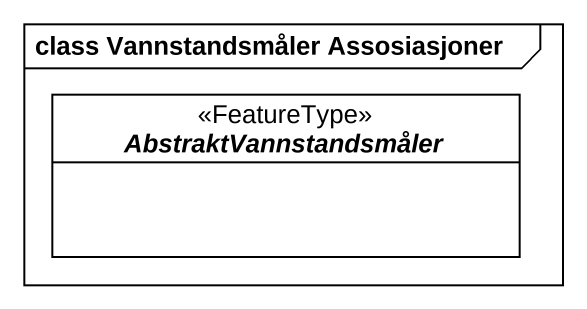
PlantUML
@startuml
mainframe class Vannstandsmåler Assosiasjoner
hide circle
hide empty members
abstract class AbstraktVannstandsmåler <<FeatureType>>
@enduml
